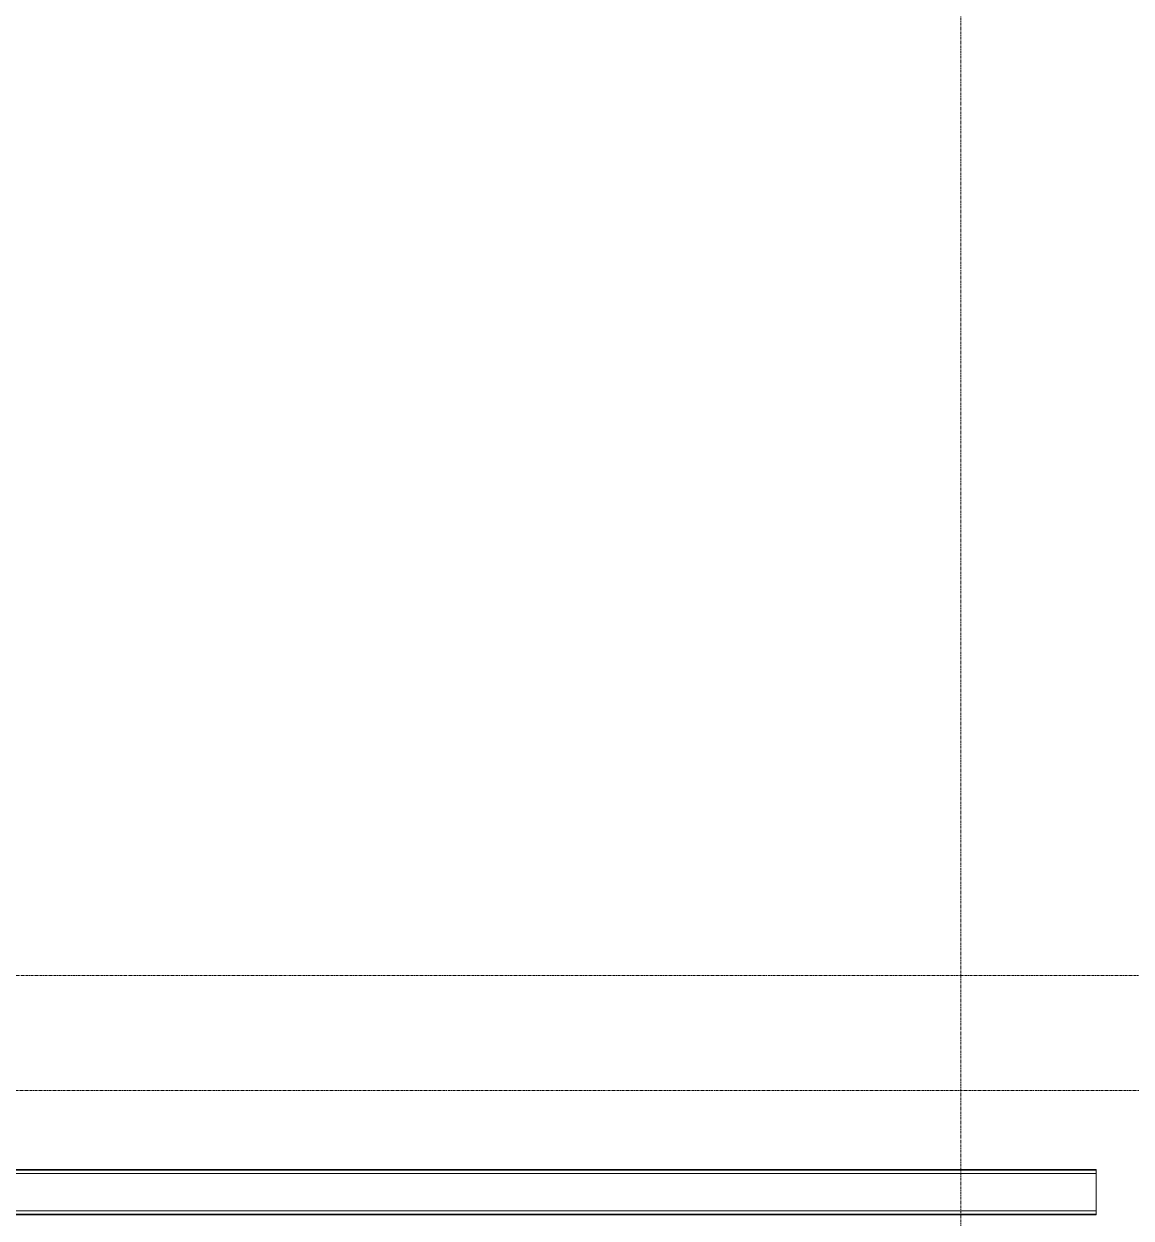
# Model space of a CAD drawing. Header units: centimetres. Extents: x -14155 to 6577, y -1225 to 8033.
# Drawn here: x -5367 to -4843, y 1216 to 1781 of the extents above; entities that cross this region are included whole.
import ezdxf

# ---------------------------------------------------------------- set-up
doc = ezdxf.new("R2010")
doc.units = ezdxf.units.CM
doc.linetypes.add('Grid Line', pattern=[2.2225, 1.27, -0.3175, 0.3175, -0.3175])
doc.layers.add('S-BEAM', color=7, linetype='Continuous', lineweight=9)
doc.layers.add('S-GRID', color=7, linetype='Continuous', lineweight=9)

# ---------------------------------------------------------------- blocks, each defined once
blk = doc.blocks.new('Costanera Perfil Z - Parametrizado - h_22cm-1726649-N01 - Planta')
at = {"layer": 'S-BEAM', "color": 253, "true_color": 0xaaaaaa}
for p, q in [((-10.75, 2039.46), (-10.75, -2039.46)), ((-10.75, 2039.46), (-10.75, -2039.46)), ((-10.45, 2039.46), (-10.45, -2039.46)), ((-10.45, 2039.46), (-10.45, -2039.46)), ((-8.8, 2039.46), (-8.8, -2039.46)), ((-8.8, 2039.46), (-8.8, -2039.46)), ((8.8, 2039.46), (8.8, -2039.46)), ((8.8, 2039.46), (8.8, -2039.46)), ((10.45, 2039.46), (10.45, -2039.46)), ((10.45, 2039.46), (10.45, -2039.46)), ((10.75, -2039.46), (10.75, 2039.46)), ((10.75, 2039.46), (10.75, -2039.46)), ((8.8, -2039.46), (-10.75, -2039.46)), ((-10.75, -2039.46), (-10.45, -2039.46)), ((-10.45, -2039.46), (-8.8, -2039.46)), ((-8.8, -2039.46), (-10.45, -2039.46)), ((-10.45, -2039.46), (8.8, -2039.46)), ((10.75, -2039.46), (8.8, -2039.46)), ((8.8, -2039.46), (10.45, -2039.46)), ((10.45, -2039.46), (8.8, -2039.46)), ((8.8, -2039.46), (10.45, -2039.46)), ((10.45, -2039.46), (10.75, -2039.46))]:
    blk.add_line(p, q, dxfattribs=at)

msp = doc.modelspace()

# ---------------------------------------------------------------- linework, layer by layer
at = {"layer": 'S-GRID', "color": 253, "linetype": 'Grid Line', "true_color": 0xaaaaaa}
for p, q in [((-4923.899, 7882.574), (-4923.899, -1075.311)), ((-14005.363, 1330.773), (2922.583, 1330.773)), ((-13687.863, 1276.317), (2605.083, 1276.317))]:
    msp.add_line(p, q, dxfattribs=at)

# ---------------------------------------------------------------- block references
at = {"layer": 'S-BEAM', "color": 253, "true_color": 0xaaaaaa, "rotation": 89.99999999999964}
msp.add_blockref('Costanera Perfil Z - Parametrizado - h_22cm-1726649-N01 - Planta', (-6899.351, 1228.157), dxfattribs=at)

doc.saveas('drawing.dxf')
